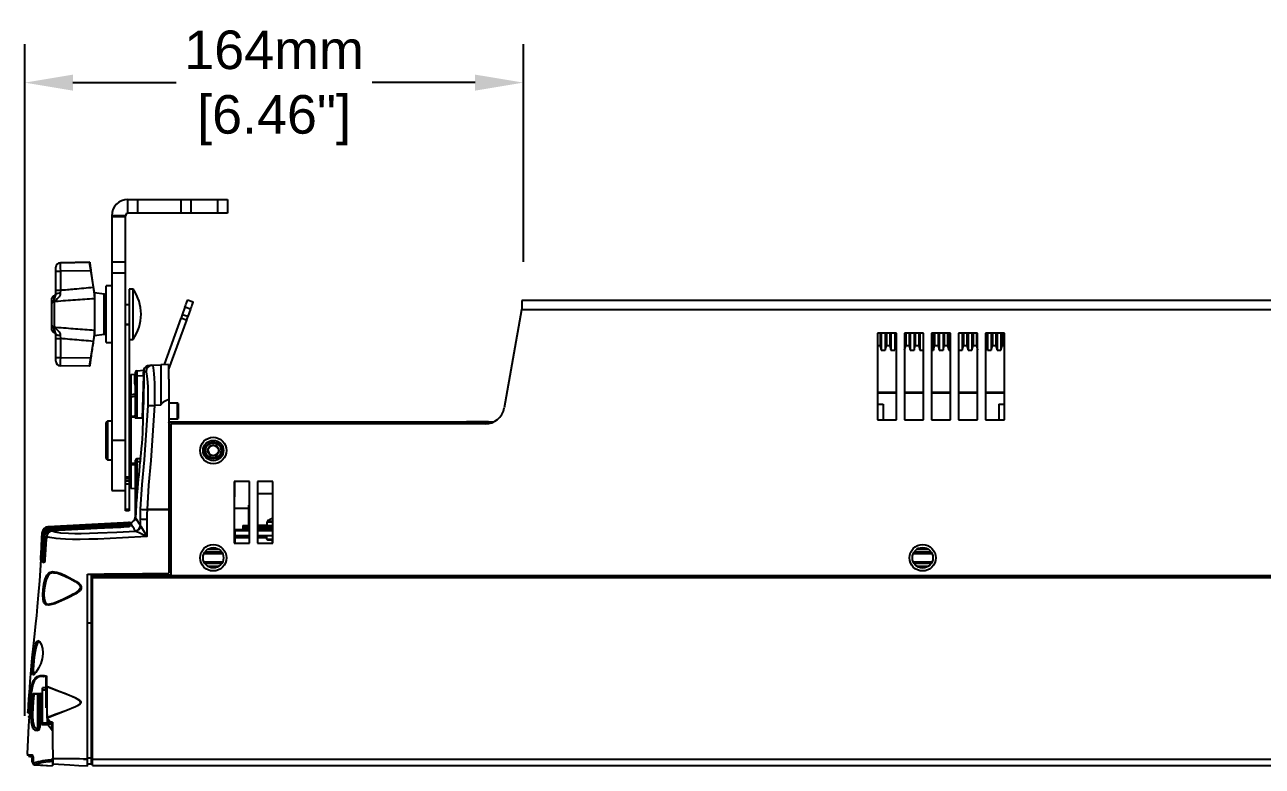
# Model space of a CAD drawing. Header units: inches. Extents: x 2.5 to 102.3, y 2 to 82.2.
# Drawn here: x 2.48 to 18.53, y 21.41 to 31.02 of the extents above; entities that cross this region are included whole.
import ezdxf

# ---------------------------------------------------------------- set-up
doc = ezdxf.new("R2010")
doc.units = ezdxf.units.IN
doc.header["$MEASUREMENT"] = 0
doc.layers.add('DIM', color=1, linetype='Continuous')
doc.styles.add('Arial', font='arial.ttf')
doc.dimstyles.new('ETC EU Metric & ANSI.50 Stacked', dxfattribs={"dimscale": 2.666667, "dimtxt": 0.5, "dimasz": 0.625, "dimexe": 0.5, "dimexo": 0.5, "dimgap": 0.166667, "dimtad": 0, "dimtih": 1, "dimtoh": 1, "dimdec": 0, "dimlfac": 25.4, "dimzin": 4, "dimdsep": 46, "dimtxsty": 'Arial', "dimcen": 0.25, "dimadec": 0, "dimazin": 0, "dimtfac": 0.75, "dimtdec": 0, "dimtofl": 0, "dimtmove": 0, "dimatfit": 3, "dimfxl": 1, "dimtolj": 1, "dimtzin": 0, "dimarcsym": 0})

# ---------------------------------------------------------------- blocks, each defined once
blk = doc.blocks.new('*D8')
at = {"layer": 'Defpoints', "color": 0, "transparency": 16777216}
for p in [(8.948, 30.272), (8.948, 27.448), (2.483, 21.562)]:
    blk.add_point(p, dxfattribs=at)
at = {"layer": 'DIM', "color": 0, "lineweight": -2, "transparency": 16777216}
for p, q in [((2.483, 22.062), (2.483, 30.772)), ((8.948, 27.948), (8.948, 30.772)), ((3.108, 30.272), (4.445, 30.272)), ((8.323, 30.272), (6.987, 30.272))]:
    blk.add_line(p, q, dxfattribs=at)
at = {"layer": 'DIM', "color": 0, "transparency": 16777216}
for points in [[(3.108, 30.376), (3.108, 30.168), (2.483, 30.272)], [(8.323, 30.376), (8.323, 30.168), (8.948, 30.272)]]:
    blk.add_solid(points, dxfattribs=at)
at = {"layer": 'DIM', "color": 0, "transparency": 16777216, "char_height": 0.5, "attachment_point": 5, "style": 'Arial'}
for s, insert in [('\\A1;164mm', (5.716, 30.694)), ('\\A1;[6.46"]', (5.716, 29.785))]:
    blk.add_mtext(s, dxfattribs=dict(at, insert=insert))

msp = doc.modelspace()

# ---------------------------------------------------------------- linework, layer by layer
for p, q in [((3.822, 28.578), (3.822, 28.758)), ((3.822, 28.758), (5.111, 28.758)), ((3.947, 28.758), (3.947, 28.578)), ((4.511, 28.578), (4.511, 28.758)), ((4.636, 28.758), (4.636, 28.578)), ((4.986, 28.578), (4.986, 28.758)), ((5.111, 28.758), (5.111, 28.578)), ((5.111, 28.578), (3.822, 28.578)), ((3.79, 28.547), (3.611, 28.547)), ((3.611, 28.547), (3.611, 24.983)), ((3.79, 28.533), (3.611, 28.533)), ((3.79, 24.723), (3.79, 28.547)), ((2.945, 27.938), (3.325, 27.945)), ((3.325, 27.945), (2.945, 27.938)), ((2.945, 27.938), (2.945, 27.938)), ((3.386, 27.545), (3.325, 27.945)), ((3.325, 27.945), (3.325, 27.945)), ((3.611, 27.947), (3.79, 27.947)), ((2.886, 27.528), (2.886, 27.878)), ((3.34, 27.834), (2.945, 27.827)), ((2.945, 27.827), (2.945, 27.582)), ((3.34, 27.834), (3.372, 27.62)), ((3.79, 27.804), (3.611, 27.804)), ((3.611, 27.638), (3.541, 27.638)), ((3.541, 26.903), (3.541, 27.638)), ((2.836, 27.425), (2.836, 27.476)), ((2.861, 27.505), (2.861, 27.441)), ((2.861, 27.441), (2.864, 27.436)), ((2.864, 27.436), (2.864, 27.433)), ((2.945, 27.582), (2.944, 27.539)), ((3.514, 27.531), (3.386, 27.545)), ((3.386, 27.545), (3.386, 26.995)), ((3.514, 27.01), (3.514, 27.531)), ((3.838, 27.596), (3.838, 24.723)), ((3.889, 27.596), (3.838, 27.596)), ((3.889, 26.944), (3.889, 27.596)), ((4.595, 27.455), (4.665, 27.429)), ((8.928, 27.448), (8.928, 27.348)), ((74.498, 27.448), (8.928, 27.448)), ((2.836, 27.416), (2.836, 27.42)), ((2.836, 27.124), (2.836, 27.412)), ((2.864, 27.433), (2.864, 27.103)), ((3.79, 27.398), (3.838, 27.398)), ((4.561, 27.361), (4.526, 27.264)), ((4.631, 27.335), (4.561, 27.361)), ((4.631, 27.335), (4.596, 27.239)), ((8.925, 27.326), (8.7, 26.055)), ((74.502, 27.326), (8.925, 27.326)), ((2.836, 27.117), (2.836, 27.12)), ((3.79, 27.143), (3.838, 27.143)), ((3.838, 27.133), (3.79, 27.133)), ((3.838, 27.133), (3.79, 27.133)), ((4.509, 27.219), (4.29, 26.617)), ((4.579, 27.194), (4.348, 26.559)), ((4.579, 27.194), (4.509, 27.219)), ((4.596, 27.239), (4.526, 27.264)), ((2.836, 27.065), (2.836, 27.112)), ((2.864, 27.1), (2.861, 27.095)), ((2.861, 27.095), (2.861, 27.035)), ((2.864, 27.103), (2.864, 27.1)), ((2.886, 26.662), (2.886, 27.011)), ((2.944, 26.998), (2.945, 26.955)), ((2.945, 26.955), (2.945, 26.71)), ((3.325, 26.595), (3.386, 26.995)), ((3.386, 26.995), (3.514, 27.01)), ((13.788, 27.026), (13.538, 27.026)), ((13.538, 27.026), (13.538, 25.901)), ((13.574, 27.026), (13.574, 26.864)), ((13.589, 27.026), (13.589, 26.805)), ((13.639, 27.026), (13.639, 26.805)), ((13.655, 27.026), (13.655, 26.864)), ((13.699, 27.026), (13.699, 26.864)), ((13.714, 27.026), (13.714, 26.805)), ((13.764, 27.026), (13.764, 26.805)), ((13.78, 27.026), (13.78, 26.864)), ((13.788, 25.901), (13.788, 27.026)), ((14.138, 27.026), (13.888, 27.026)), ((13.888, 27.026), (13.888, 25.901)), ((13.889, 27.026), (13.889, 26.805)), ((13.905, 27.026), (13.905, 26.864)), ((13.949, 27.026), (13.949, 26.864)), ((13.964, 27.026), (13.964, 26.805)), ((14.014, 27.026), (14.014, 26.805)), ((14.03, 27.026), (14.03, 26.864)), ((14.074, 27.026), (14.074, 26.864)), ((14.089, 27.026), (14.089, 26.805)), ((14.138, 25.901), (14.138, 27.026)), ((14.488, 27.026), (14.238, 27.026)), ((14.238, 27.026), (14.238, 25.901)), ((14.264, 27.026), (14.264, 26.805)), ((14.28, 27.026), (14.28, 26.864)), ((14.324, 27.026), (14.324, 26.864)), ((14.339, 27.026), (14.339, 26.805)), ((14.389, 27.026), (14.389, 26.805)), ((14.405, 27.026), (14.405, 26.864)), ((14.449, 27.026), (14.449, 26.864)), ((14.464, 27.026), (14.464, 26.805)), ((14.488, 25.901), (14.488, 27.026)), ((14.838, 27.026), (14.588, 27.026)), ((14.588, 27.026), (14.588, 25.901)), ((14.589, 27.026), (14.589, 26.805)), ((14.639, 27.026), (14.639, 26.805)), ((14.655, 27.026), (14.655, 26.864)), ((14.699, 27.026), (14.699, 26.864)), ((14.714, 27.026), (14.714, 26.805)), ((14.764, 27.026), (14.764, 26.805)), ((14.78, 27.026), (14.78, 26.864)), ((14.824, 27.026), (14.824, 26.864)), ((14.838, 25.901), (14.838, 27.026)), ((15.188, 27.026), (14.938, 27.026)), ((14.938, 27.026), (14.938, 25.901)), ((14.949, 27.026), (14.949, 26.864)), ((14.964, 27.026), (14.964, 26.805)), ((15.014, 27.026), (15.014, 26.805)), ((15.03, 27.026), (15.03, 26.864)), ((15.074, 27.026), (15.074, 26.864)), ((15.089, 27.026), (15.089, 26.805)), ((15.139, 27.026), (15.139, 26.805)), ((15.155, 27.026), (15.155, 26.864)), ((15.188, 25.901), (15.188, 27.026)), ((3.541, 26.903), (3.611, 26.903)), ((3.838, 26.944), (3.889, 26.944)), ((13.538, 26.864), (13.574, 26.864)), ((13.574, 26.864), (13.589, 26.805)), ((13.589, 26.805), (13.639, 26.805)), ((13.639, 26.805), (13.655, 26.864)), ((13.655, 26.864), (13.699, 26.864)), ((13.699, 26.864), (13.714, 26.805)), ((13.714, 26.805), (13.764, 26.805)), ((13.764, 26.805), (13.78, 26.864)), ((13.78, 26.864), (13.788, 26.864)), ((13.888, 26.805), (13.889, 26.805)), ((13.889, 26.805), (13.905, 26.864)), ((13.905, 26.864), (13.949, 26.864)), ((13.949, 26.864), (13.964, 26.805)), ((13.964, 26.805), (14.014, 26.805)), ((14.014, 26.805), (14.03, 26.864)), ((14.03, 26.864), (14.074, 26.864)), ((14.074, 26.864), (14.089, 26.805)), ((14.089, 26.805), (14.138, 26.805)), ((14.238, 26.805), (14.264, 26.805)), ((14.264, 26.805), (14.28, 26.864)), ((14.28, 26.864), (14.324, 26.864)), ((14.324, 26.864), (14.339, 26.805)), ((14.339, 26.805), (14.389, 26.805)), ((14.389, 26.805), (14.405, 26.864)), ((14.405, 26.864), (14.449, 26.864)), ((14.449, 26.864), (14.464, 26.805)), ((14.464, 26.805), (14.488, 26.805)), ((14.588, 26.808), (14.589, 26.805)), ((14.589, 26.805), (14.639, 26.805)), ((14.639, 26.805), (14.655, 26.864)), ((14.655, 26.864), (14.699, 26.864)), ((14.699, 26.864), (14.714, 26.805)), ((14.714, 26.805), (14.764, 26.805)), ((14.764, 26.805), (14.78, 26.864)), ((14.78, 26.864), (14.824, 26.864)), ((14.824, 26.864), (14.838, 26.808)), ((14.938, 26.864), (14.949, 26.864)), ((14.949, 26.864), (14.964, 26.805)), ((14.964, 26.805), (15.014, 26.805)), ((15.014, 26.805), (15.03, 26.864)), ((15.03, 26.864), (15.074, 26.864)), ((15.074, 26.864), (15.089, 26.805)), ((15.089, 26.805), (15.139, 26.805)), ((15.139, 26.805), (15.155, 26.864)), ((15.155, 26.864), (15.188, 26.864)), ((2.945, 26.71), (3.34, 26.703)), ((3.325, 26.595), (2.945, 26.602)), ((3.909, 26.489), (3.857, 26.484)), ((3.857, 26.484), (3.857, 26.23)), ((3.909, 26.368), (3.909, 26.489)), ((3.918, 25.927), (3.918, 26.518)), ((3.937, 26.538), (4.028, 26.543)), ((4.057, 26.524), (4.031, 26.523)), ((4.137, 26.609), (4.248, 26.615)), ((4.348, 26.62), (4.248, 26.615)), ((4.248, 26.615), (4.248, 26.089)), ((4.348, 26.62), (4.348, 26.426)), ((3.918, 26.469), (3.937, 26.469)), ((4.026, 26.473), (3.937, 26.469)), ((3.937, 26.469), (3.937, 25.922)), ((4.012, 25.924), (4.026, 26.473)), ((4.031, 26.473), (4.026, 26.473)), ((4.353, 26.426), (4.348, 26.426)), ((4.353, 26.426), (4.353, 23.911)), ((3.857, 26.198), (3.857, 25.949)), ((13.538, 26.261), (13.788, 26.261)), ((13.788, 26.246), (13.538, 26.246)), ((13.888, 26.261), (14.138, 26.261)), ((14.138, 26.246), (13.888, 26.246)), ((14.238, 26.261), (14.488, 26.261)), ((14.488, 26.246), (14.238, 26.246)), ((14.588, 26.261), (14.838, 26.261)), ((14.838, 26.246), (14.588, 26.246)), ((14.938, 26.261), (15.188, 26.261)), ((15.188, 26.246), (14.938, 26.246)), ((4.248, 26.089), (4.166, 26.085)), ((4.353, 26.127), (4.464, 26.121)), ((4.464, 26.111), (4.353, 26.117)), ((4.464, 25.919), (4.464, 26.111)), ((4.464, 26.111), (4.473, 26.111)), ((4.473, 26.111), (4.473, 25.919)), ((13.538, 26.102), (13.611, 26.102)), ((13.611, 26.102), (13.611, 25.901)), ((15.111, 26.102), (15.188, 26.102)), ((15.111, 26.102), (15.111, 25.901)), ((3.538, 25.403), (3.538, 25.863)), ((3.611, 25.884), (3.558, 25.883)), ((3.558, 25.883), (3.558, 25.383)), ((3.918, 25.937), (3.857, 25.934)), ((3.857, 25.934), (3.857, 25.339)), ((4.012, 25.924), (3.937, 25.922)), ((4.353, 25.913), (4.464, 25.919)), ((4.464, 25.909), (4.353, 25.903)), ((4.354, 25.873), (8.563, 25.873)), ((4.354, 25.81), (4.354, 25.873)), ((4.378, 25.848), (4.378, 23.878)), ((8.454, 25.848), (4.378, 25.848)), ((4.464, 25.919), (4.473, 25.919)), ((8.209, 25.874), (8.209, 25.873)), ((8.498, 25.874), (8.209, 25.874)), ((8.281, 25.874), (8.281, 25.873)), ((8.426, 25.874), (8.426, 25.873)), ((8.498, 25.874), (8.498, 25.873)), ((13.538, 25.901), (13.788, 25.901)), ((13.888, 25.901), (14.138, 25.901)), ((14.238, 25.901), (14.488, 25.901)), ((14.588, 25.901), (14.838, 25.901)), ((14.938, 25.901), (15.188, 25.901)), ((4.372, 25.779), (4.378, 25.768)), ((4.378, 25.779), (4.372, 25.779)), ((3.79, 25.633), (3.611, 25.633)), ((4.822, 25.514), (4.824, 25.512)), ((4.824, 25.512), (4.822, 25.511)), ((4.826, 25.527), (4.824, 25.526)), ((4.825, 25.529), (4.826, 25.528)), ((4.831, 25.542), (4.829, 25.541)), ((4.83, 25.544), (4.831, 25.542)), ((4.837, 25.555), (4.835, 25.555)), ((4.837, 25.558), (4.837, 25.556)), ((4.846, 25.568), (4.844, 25.568)), ((4.846, 25.57), (4.846, 25.569)), ((4.856, 25.58), (4.854, 25.58)), ((4.856, 25.582), (4.856, 25.58)), ((4.868, 25.589), (4.866, 25.59)), ((4.868, 25.591), (4.868, 25.59)), ((4.881, 25.597), (4.88, 25.598)), ((4.882, 25.599), (4.882, 25.597)), ((4.895, 25.603), (4.894, 25.604)), ((4.896, 25.605), (4.896, 25.603)), ((4.91, 25.607), (4.909, 25.608)), ((4.911, 25.609), (4.911, 25.607)), ((4.925, 25.608), (4.924, 25.61)), ((4.927, 25.61), (4.926, 25.608)), ((4.941, 25.608), (4.94, 25.609)), ((4.942, 25.609), (4.941, 25.608)), ((4.956, 25.605), (4.955, 25.607)), ((4.958, 25.606), (4.956, 25.605)), ((4.97, 25.6), (4.97, 25.602)), ((4.972, 25.6), (4.971, 25.6)), ((4.984, 25.593), (4.984, 25.594)), ((4.986, 25.593), (4.984, 25.592)), ((4.996, 25.584), (4.996, 25.585)), ((4.998, 25.584), (4.997, 25.583)), ((5.007, 25.573), (5.008, 25.575)), ((5.009, 25.573), (5.007, 25.573)), ((5.016, 25.561), (5.017, 25.562)), ((5.019, 25.56), (5.017, 25.56)), ((5.024, 25.547), (5.025, 25.549)), ((5.026, 25.547), (5.024, 25.547)), ((5.029, 25.533), (5.03, 25.534)), ((5.031, 25.532), (5.029, 25.532)), ((5.032, 25.518), (5.034, 25.519)), ((5.034, 25.517), (5.032, 25.517)), ((3.558, 25.383), (3.611, 25.382)), ((3.918, 24.926), (3.918, 25.379)), ((3.937, 25.357), (3.937, 24.909)), ((4.822, 25.498), (4.824, 25.497)), ((4.824, 25.497), (4.822, 25.495)), ((4.824, 25.483), (4.826, 25.482)), ((4.826, 25.481), (4.825, 25.48)), ((4.828, 25.468), (4.83, 25.467)), ((4.83, 25.467), (4.829, 25.465)), ((4.834, 25.453), (4.836, 25.453)), ((4.836, 25.453), (4.836, 25.451)), ((4.843, 25.44), (4.845, 25.44)), ((4.845, 25.44), (4.844, 25.438)), ((4.853, 25.428), (4.855, 25.429)), ((4.855, 25.428), (4.855, 25.427)), ((4.865, 25.418), (4.866, 25.419)), ((4.867, 25.418), (4.867, 25.417)), ((4.878, 25.41), (4.879, 25.411)), ((4.88, 25.41), (4.88, 25.409)), ((4.892, 25.403), (4.893, 25.404)), ((4.894, 25.404), (4.894, 25.403)), ((4.907, 25.399), (4.908, 25.4)), ((4.909, 25.4), (4.909, 25.399)), ((4.922, 25.397), (4.923, 25.399)), ((4.924, 25.399), (4.925, 25.397)), ((4.938, 25.397), (4.939, 25.399)), ((4.939, 25.399), (4.94, 25.398)), ((4.953, 25.4), (4.954, 25.402)), ((4.954, 25.402), (4.956, 25.4)), ((4.968, 25.405), (4.968, 25.406)), ((4.969, 25.406), (4.97, 25.405)), ((4.982, 25.413), (4.984, 25.413)), ((4.982, 25.411), (4.982, 25.413)), ((4.995, 25.422), (4.997, 25.422)), ((4.995, 25.42), (4.995, 25.422)), ((5.006, 25.433), (5.008, 25.433)), ((5.006, 25.431), (5.006, 25.432)), ((5.016, 25.443), (5.015, 25.444)), ((5.016, 25.445), (5.017, 25.445)), ((5.023, 25.458), (5.025, 25.458)), ((5.024, 25.456), (5.023, 25.458)), ((5.029, 25.472), (5.03, 25.473)), ((5.03, 25.471), (5.029, 25.472)), ((5.032, 25.487), (5.034, 25.488)), ((5.033, 25.486), (5.032, 25.487)), ((5.033, 25.503), (5.035, 25.504)), ((5.035, 25.501), (5.033, 25.502)), ((3.857, 25.339), (3.858, 25.339)), ((3.858, 25.332), (3.857, 25.332)), ((3.918, 25.314), (3.857, 25.317)), ((3.857, 25.317), (3.857, 25.017)), ((3.858, 25.341), (3.858, 25.332)), ((3.858, 25.339), (3.918, 25.337)), ((3.79, 25.163), (3.838, 25.163)), ((3.838, 25.137), (3.79, 25.137)), ((3.79, 25.11), (3.838, 25.11)), ((3.838, 25.068), (3.79, 25.068)), ((5.399, 25.101), (5.199, 25.101)), ((5.199, 25.101), (5.199, 24.301)), ((5.203, 25.101), (5.203, 24.904)), ((5.399, 24.301), (5.399, 25.101)), ((5.699, 25.101), (5.499, 25.101)), ((5.499, 25.101), (5.499, 24.301)), ((5.699, 24.301), (5.699, 25.101)), ((3.611, 24.983), (3.79, 24.983)), ((3.857, 25.017), (3.918, 25.012)), ((3.918, 24.595), (3.918, 24.923)), ((3.925, 24.622), (3.935, 24.882)), ((3.937, 24.909), (3.937, 24.907)), ((3.937, 24.909), (3.937, 24.909)), ((3.937, 24.909), (3.937, 24.907)), ((5.203, 24.904), (5.199, 24.904)), ((5.392, 24.948), (5.392, 24.535)), ((5.392, 24.948), (5.399, 24.948)), ((5.499, 24.948), (5.699, 24.948)), ((3.79, 24.744), (3.838, 24.744)), ((3.838, 24.723), (3.79, 24.723)), ((4.07, 24.738), (4.353, 24.738)), ((4.07, 24.738), (4.07, 24.737)), ((5.386, 24.751), (5.199, 24.751)), ((5.386, 24.795), (5.392, 24.795)), ((5.386, 24.795), (5.386, 24.535)), ((3.839, 24.563), (2.785, 24.508)), ((3.839, 24.553), (2.787, 24.497)), ((3.838, 24.57), (3.838, 24.569)), ((3.918, 24.696), (3.915, 24.638)), ((5.624, 24.577), (5.624, 24.533)), ((5.624, 24.577), (5.699, 24.577)), ((5.63, 24.589), (5.699, 24.589)), ((2.7, 24.242), (2.707, 24.39)), ((2.71, 24.439), (2.704, 24.322)), ((2.707, 24.386), (2.708, 24.393)), ((2.707, 24.391), (2.707, 24.386)), ((2.707, 24.391), (2.707, 24.391)), ((2.707, 24.39), (2.707, 24.39)), ((2.708, 24.393), (2.708, 24.393)), ((2.71, 24.429), (2.71, 24.432)), ((2.714, 24.417), (2.712, 24.421)), ((2.741, 24.4), (2.738, 24.356)), ((2.785, 24.508), (2.786, 24.505)), ((2.785, 24.508), (2.785, 24.508)), ((2.787, 24.497), (2.789, 24.493)), ((2.787, 24.497), (2.787, 24.497)), ((3.84, 24.537), (2.798, 24.482)), ((2.798, 24.482), (2.798, 24.482)), ((3.84, 24.513), (2.84, 24.46)), ((2.84, 24.46), (2.84, 24.46)), ((3.831, 24.518), (3.831, 24.519)), ((3.831, 24.513), (3.831, 24.518)), ((3.919, 24.458), (3.917, 24.461)), ((3.983, 24.529), (3.984, 24.527)), ((5.399, 24.473), (5.213, 24.473)), ((5.213, 24.301), (5.213, 24.473)), ((5.399, 24.463), (5.213, 24.463)), ((5.213, 24.4), (5.399, 24.4)), ((5.309, 24.533), (5.309, 24.519)), ((5.309, 24.533), (5.399, 24.533)), ((5.309, 24.527), (5.399, 24.527)), ((5.309, 24.526), (5.399, 24.526)), ((5.309, 24.519), (5.399, 24.519)), ((5.309, 24.518), (5.399, 24.518)), ((5.309, 24.518), (5.309, 24.49)), ((5.309, 24.504), (5.399, 24.504)), ((5.309, 24.504), (5.399, 24.504)), ((5.309, 24.49), (5.399, 24.49)), ((5.309, 24.488), (5.399, 24.488)), ((5.309, 24.488), (5.309, 24.474)), ((5.309, 24.482), (5.399, 24.482)), ((5.309, 24.481), (5.399, 24.481)), ((5.309, 24.481), (5.399, 24.481)), ((5.309, 24.474), (5.399, 24.474)), ((5.337, 24.518), (5.337, 24.519)), ((5.337, 24.518), (5.337, 24.519)), ((5.337, 24.488), (5.337, 24.49)), ((5.337, 24.488), (5.337, 24.49)), ((5.337, 24.473), (5.337, 24.474)), ((5.337, 24.473), (5.337, 24.474)), ((5.36, 24.518), (5.36, 24.519)), ((5.36, 24.488), (5.36, 24.49)), ((5.36, 24.473), (5.36, 24.474)), ((5.361, 24.518), (5.361, 24.519)), ((5.361, 24.488), (5.361, 24.49)), ((5.361, 24.473), (5.361, 24.474)), ((5.374, 24.535), (5.374, 24.533)), ((5.374, 24.535), (5.388, 24.535)), ((5.376, 24.533), (5.376, 24.535)), ((5.389, 24.535), (5.389, 24.533)), ((5.4, 24.535), (5.389, 24.535)), ((5.499, 24.535), (5.624, 24.535)), ((5.499, 24.533), (5.699, 24.533)), ((5.499, 24.527), (5.681, 24.527)), ((5.499, 24.526), (5.681, 24.526)), ((5.499, 24.519), (5.69, 24.519)), ((5.499, 24.518), (5.69, 24.518)), ((5.499, 24.504), (5.69, 24.504)), ((5.499, 24.504), (5.69, 24.504)), ((5.499, 24.49), (5.69, 24.49)), ((5.499, 24.488), (5.69, 24.488)), ((5.499, 24.482), (5.69, 24.482)), ((5.499, 24.481), (5.69, 24.481)), ((5.499, 24.481), (5.69, 24.481)), ((5.499, 24.474), (5.69, 24.474)), ((5.699, 24.473), (5.499, 24.473)), ((5.699, 24.463), (5.499, 24.463)), ((5.499, 24.4), (5.699, 24.4)), ((5.554, 24.533), (5.554, 24.535)), ((5.558, 24.533), (5.558, 24.535)), ((5.561, 24.533), (5.561, 24.535)), ((5.565, 24.533), (5.565, 24.535)), ((5.571, 24.533), (5.571, 24.535)), ((5.578, 24.535), (5.578, 24.533)), ((5.592, 24.533), (5.592, 24.535)), ((5.594, 24.533), (5.594, 24.535)), ((5.619, 24.4), (5.619, 24.356)), ((5.632, 24.518), (5.632, 24.519)), ((5.632, 24.488), (5.632, 24.49)), ((5.634, 24.518), (5.634, 24.519)), ((5.634, 24.488), (5.634, 24.49)), ((5.645, 24.473), (5.645, 24.474)), ((5.646, 24.473), (5.646, 24.474)), ((5.656, 24.518), (5.656, 24.519)), ((5.656, 24.488), (5.656, 24.49)), ((5.657, 24.518), (5.657, 24.519)), ((5.657, 24.488), (5.657, 24.49)), ((5.658, 24.473), (5.658, 24.474)), ((5.659, 24.473), (5.659, 24.474)), ((5.681, 24.533), (5.681, 24.519)), ((5.681, 24.518), (5.681, 24.49)), ((5.681, 24.488), (5.681, 24.474)), ((5.69, 24.533), (5.69, 24.473)), ((2.707, 24.386), (2.707, 24.386)), ((2.708, 24.383), (2.708, 24.383)), ((2.709, 24.376), (2.709, 24.376)), ((2.711, 24.372), (2.711, 24.372)), ((2.72, 24.362), (2.72, 24.362)), ((2.738, 24.356), (2.722, 24.092)), ((2.729, 24.356), (2.729, 24.356)), ((2.763, 24.356), (2.738, 24.356)), ((2.76, 24.356), (2.738, 24.356)), ((2.76, 24.356), (2.743, 24.092)), ((2.762, 24.343), (2.762, 24.343)), ((4.353, 24.265), (4.378, 24.265)), ((4.378, 24.255), (4.353, 24.255)), ((4.353, 24.229), (4.378, 24.229)), ((4.864, 24.229), (4.993, 24.229)), ((5.199, 24.301), (5.399, 24.301)), ((5.399, 24.369), (5.213, 24.369)), ((5.619, 24.369), (5.499, 24.369)), ((5.499, 24.301), (5.699, 24.301)), ((5.619, 24.356), (5.635, 24.341)), ((5.619, 24.356), (5.699, 24.356)), ((5.699, 24.341), (5.635, 24.341)), ((5.69, 24.341), (5.69, 24.301)), ((14.06, 24.229), (14.189, 24.229)), ((2.691, 24.095), (2.692, 24.096)), ((2.692, 24.083), (2.691, 24.088)), ((2.692, 24.084), (2.692, 24.083)), ((2.698, 24.203), (2.693, 24.115)), ((2.695, 24.162), (2.694, 24.133)), ((2.694, 24.131), (2.694, 24.135)), ((2.7, 24.069), (2.695, 24.076)), ((2.743, 24.092), (2.722, 24.092)), ((2.742, 24.069), (2.723, 24.068)), ((2.723, 24.068), (2.744, 24.059)), ((4.378, 24.222), (4.353, 24.222)), ((4.353, 24.188), (4.378, 24.188)), ((4.378, 24.185), (4.353, 24.185)), ((4.378, 24.165), (4.353, 24.165)), ((5.051, 24.165), (4.806, 24.165)), ((5.04, 24.185), (4.817, 24.185)), ((4.819, 24.188), (5.038, 24.188)), ((5.004, 24.222), (4.852, 24.222)), ((14.247, 24.165), (14.003, 24.165)), ((14.236, 24.185), (14.013, 24.185)), ((14.015, 24.188), (14.234, 24.188)), ((14.201, 24.222), (14.049, 24.222)), ((2.734, 24.049), (2.713, 24.059)), ((4.353, 24.062), (4.378, 24.062)), ((4.353, 24.042), (4.378, 24.042)), ((4.378, 24.039), (4.353, 24.039)), ((4.353, 24.005), (4.378, 24.005)), ((4.378, 23.998), (4.353, 23.998)), ((4.806, 24.062), (5.051, 24.062)), ((4.817, 24.042), (5.04, 24.042)), ((5.038, 24.039), (4.819, 24.039)), ((4.852, 24.005), (5.004, 24.005)), ((4.993, 23.998), (4.864, 23.998)), ((14.003, 24.062), (14.247, 24.062)), ((14.013, 24.042), (14.236, 24.042)), ((14.234, 24.039), (14.015, 24.039)), ((14.049, 24.005), (14.201, 24.005)), ((14.189, 23.998), (14.06, 23.998)), ((3.298, 23.901), (3.348, 23.902)), ((3.298, 21.5), (3.298, 23.901)), ((3.348, 21.443), (3.348, 23.902)), ((3.363, 21.419), (3.363, 23.902)), ((3.363, 23.893), (4.378, 23.893)), ((4.378, 23.883), (3.363, 23.883)), ((3.363, 23.863), (80.063, 23.863)), ((80.063, 23.854), (3.363, 23.854)), ((79.048, 23.878), (4.378, 23.878)), ((2.8, 23.511), (2.807, 23.51)), ((3.298, 23.271), (3.348, 23.27)), ((3.298, 23.27), (3.348, 23.27)), ((3.348, 23.165), (3.363, 23.165)), ((3.363, 23.161), (3.348, 23.161)), ((3.348, 23.16), (3.363, 23.159)), ((3.363, 23.149), (3.348, 23.15)), ((2.644, 23.032), (2.653, 23.04)), ((2.653, 23.04), (2.67, 23.031)), ((2.671, 23.025), (2.664, 23.032)), ((3.348, 23.079), (3.363, 23.08)), ((3.363, 23.07), (3.348, 23.07)), ((3.36, 22.98), (3.348, 22.965)), ((2.598, 22.596), (2.59, 22.594)), ((2.602, 22.606), (2.602, 22.606)), ((2.762, 22.572), (2.731, 22.574)), ((2.762, 22.167), (2.762, 22.575)), ((2.604, 22.347), (2.655, 22.349)), ((2.655, 21.891), (2.655, 22.349)), ((2.673, 21.911), (2.673, 22.35)), ((2.673, 22.349), (2.691, 22.35)), ((2.691, 22.35), (2.691, 22.351)), ((2.691, 22.351), (2.692, 22.351)), ((2.692, 22.271), (2.692, 22.35)), ((2.702, 22.341), (2.702, 21.953)), ((2.762, 22.427), (2.712, 22.427)), ((2.712, 21.952), (2.712, 22.427)), ((2.712, 22.399), (2.762, 22.399)), ((2.771, 22.438), (2.771, 22.041)), ((2.551, 22.208), (2.57, 22.207)), ((2.579, 22.291), (2.565, 22.169)), ((2.691, 22.271), (2.673, 22.278)), ((2.691, 22.271), (2.692, 22.271)), ((2.691, 21.986), (2.691, 22.271)), ((2.712, 22.298), (2.702, 22.297)), ((3.348, 22.24), (3.363, 22.24)), ((3.363, 22.226), (3.348, 22.226)), ((3.363, 22.165), (3.348, 22.165)), ((2.522, 22.112), (2.528, 22.111)), ((2.558, 22.1), (2.537, 22.101)), ((2.546, 22.044), (2.539, 22.046)), ((2.702, 21.983), (2.712, 21.982)), ((2.772, 22.082), (2.772, 21.949)), ((2.772, 22.003), (2.801, 22.004)), ((2.809, 21.995), (2.772, 21.993)), ((2.775, 22.033), (2.822, 21.981)), ((3.348, 22.085), (3.363, 22.085)), ((3.348, 22.01), (3.363, 22.01)), ((2.712, 21.962), (2.702, 21.963)), ((2.702, 21.953), (2.784, 21.948)), ((2.759, 21.95), (2.702, 21.953)), ((2.712, 21.975), (2.772, 21.975)), ((2.759, 21.949), (2.759, 21.95)), ((2.834, 21.977), (2.772, 21.98)), ((2.784, 21.948), (2.783, 21.948)), ((2.842, 21.871), (2.784, 21.948)), ((2.784, 21.948), (2.784, 21.948)), ((2.784, 21.948), (2.784, 21.948)), ((2.834, 21.955), (2.834, 21.96)), ((2.834, 21.881), (2.834, 21.955)), ((2.838, 21.876), (2.838, 21.98)), ((2.516, 21.572), (2.516, 21.571)), ((2.535, 21.55), (2.536, 21.552)), ((2.578, 21.544), (2.575, 21.489)), ((2.578, 21.544), (2.578, 21.544)), ((2.592, 21.516), (2.589, 21.46)), ((2.838, 21.515), (2.838, 21.516)), ((2.844, 21.511), (2.844, 21.415)), ((2.846, 21.506), (2.848, 21.506)), ((3.245, 21.503), (3.298, 21.502)), ((3.298, 21.5), (3.245, 21.503)), ((3.363, 21.5), (80.063, 21.5)), ((2.612, 21.429), (2.611, 21.429)), ((2.611, 21.428), (2.844, 21.415)), ((2.848, 21.436), (2.848, 21.436)), ((3.298, 21.41), (3.298, 21.497)), ((3.363, 21.419), (80.063, 21.419)), ((3.363, 21.419), (80.063, 21.419))]:
    msp.add_line(p, q)
at = {"flags": 128}
for points in [[(4.561, 27.361), (4.567, 27.379), (4.574, 27.397), (4.58, 27.413), (4.585, 27.427), (4.589, 27.439), (4.592, 27.447), (4.594, 27.453), (4.595, 27.455)], [(4.665, 27.429), (4.664, 27.427), (4.662, 27.422), (4.659, 27.413), (4.655, 27.401), (4.65, 27.387), (4.644, 27.371), (4.637, 27.353), (4.631, 27.335)], [(8.928, 27.348), (8.927, 27.341), (8.926, 27.334), (8.925, 27.326)], [(4.526, 27.264), (4.524, 27.261), (4.51, 27.223), (4.509, 27.219)], [(4.596, 27.239), (4.594, 27.235), (4.581, 27.197), (4.579, 27.194)], [(4.026, 26.519), (4.026, 26.534), (4.028, 26.542), (4.028, 26.543)], [(4.033, 26.547), (4.033, 26.546), (4.032, 26.538), (4.031, 26.523)], [(4.082, 26.088), (4.085, 26.217), (4.082, 26.332), (4.076, 26.431), (4.068, 26.495), (4.063, 26.515), (4.058, 26.524), (4.057, 26.524)], [(4.104, 26.607), (4.104, 26.607), (4.115, 26.608), (4.137, 26.609)], [(4.137, 26.609), (4.142, 26.601), (4.148, 26.574), (4.153, 26.54), (4.157, 26.495), (4.161, 26.439), (4.164, 26.373), (4.167, 26.235), (4.166, 26.085), (4.166, 26.085)], [(3.918, 26.373), (3.918, 26.372), (3.918, 26.371), (3.917, 26.37), (3.916, 26.369), (3.914, 26.369), (3.913, 26.368), (3.911, 26.368), (3.909, 26.368)], [(3.857, 26.23), (3.887, 26.232), (3.918, 26.233)], [(3.918, 26.202), (3.887, 26.2), (3.857, 26.198)], [(4.353, 26.165), (4.313, 26.149), (4.278, 26.13), (4.26, 26.115), (4.252, 26.104), (4.249, 26.094), (4.248, 26.089)], [(3.986, 24.741), (4.006, 25.061), (4.036, 25.381), (4.082, 26.088)], [(4.166, 26.085), (4.12, 25.373), (4.09, 25.056), (4.07, 24.738)], [(3.857, 25.949), (3.853, 25.948), (3.85, 25.948), (3.846, 25.947), (3.844, 25.945), (3.841, 25.944), (3.84, 25.942), (3.839, 25.94), (3.838, 25.939)], [(3.857, 25.949), (3.9, 25.951), (3.918, 25.952)], [(3.937, 25.922), (3.931, 25.922), (3.926, 25.922), (3.921, 25.924), (3.919, 25.925), (3.918, 25.927)], [(4.017, 25.922), (4.017, 25.923), (4.016, 25.924), (4.014, 25.924), (4.012, 25.924), (4.012, 25.924)], [(3.937, 25.4), (3.946, 25.401), (3.983, 25.401)], [(3.978, 25.357), (3.947, 25.357), (3.937, 25.357)], [(4.861, 25.498), (4.868, 25.473), (4.869, 25.471)], [(3.838, 25.327), (3.839, 25.325), (3.84, 25.323), (3.841, 25.322), (3.844, 25.32), (3.846, 25.319), (3.85, 25.318), (3.853, 25.317), (3.857, 25.317)], [(3.918, 25.329), (3.898, 25.33), (3.858, 25.332)], [(3.983, 24.615), (3.985, 24.677), (3.986, 24.741)], [(4.07, 24.737), (4.068, 24.674), (4.067, 24.614)], [(4.353, 24.738), (4.183, 24.738), (4.07, 24.737)], [(3.838, 24.569), (3.828, 24.568), (3.808, 24.567), (3.728, 24.563), (3.409, 24.546), (2.785, 24.513)], [(2.785, 24.512), (2.805, 24.513), (2.885, 24.517), (3.205, 24.534), (3.828, 24.566), (3.838, 24.567)], [(3.839, 24.563), (3.829, 24.562), (3.809, 24.561), (3.729, 24.557), (3.409, 24.54), (2.785, 24.508)], [(3.848, 24.57), (3.352, 24.544), (2.786, 24.515)], [(2.786, 24.515), (2.805, 24.516), (2.885, 24.52), (3.205, 24.537), (3.828, 24.569), (3.838, 24.57)], [(2.786, 24.505), (2.805, 24.506), (2.885, 24.51), (3.205, 24.527), (3.829, 24.559), (3.839, 24.56)], [(3.839, 24.553), (3.829, 24.552), (3.809, 24.551), (3.729, 24.547), (3.41, 24.53), (2.787, 24.497)], [(3.838, 24.569), (3.838, 24.569), (3.838, 24.569)], [(3.838, 24.567), (3.839, 24.565), (3.839, 24.563)], [(3.839, 24.56), (3.839, 24.556), (3.839, 24.553)], [(3.983, 24.529), (3.983, 24.532), (3.983, 24.615)], [(2.71, 24.437), (2.709, 24.417), (2.707, 24.391)], [(2.707, 24.39), (2.708, 24.41), (2.71, 24.436)], [(2.71, 24.432), (2.709, 24.412), (2.707, 24.386)], [(2.708, 24.393), (2.709, 24.413), (2.71, 24.439)], [(2.708, 24.383), (2.709, 24.403), (2.71, 24.429)], [(2.712, 24.421), (2.711, 24.401), (2.709, 24.376)], [(2.714, 24.457), (2.711, 24.447), (2.71, 24.437)], [(2.711, 24.372), (2.712, 24.392), (2.714, 24.417)], [(2.723, 24.407), (2.722, 24.387), (2.72, 24.362)], [(2.731, 24.401), (2.729, 24.402), (2.723, 24.407)], [(2.729, 24.356), (2.73, 24.376), (2.731, 24.401)], [(4.067, 24.388), (3.75, 24.371), (3.432, 24.356), (3.316, 24.352), (3.2, 24.351), (3.104, 24.351), (3.013, 24.354), (2.947, 24.358), (2.89, 24.363), (2.81, 24.374), (2.765, 24.386)], [(2.785, 24.513), (2.785, 24.513), (2.785, 24.512)], [(2.789, 24.493), (2.809, 24.494), (2.889, 24.498), (3.209, 24.515), (3.829, 24.547), (3.839, 24.547)], [(3.83, 24.537), (3.83, 24.537), (3.691, 24.53), (2.79, 24.483)], [(3.84, 24.537), (3.83, 24.537), (3.81, 24.536), (3.73, 24.532), (3.411, 24.515), (2.798, 24.482)], [(2.798, 24.482), (2.804, 24.477), (2.807, 24.476)], [(2.807, 24.476), (2.827, 24.477), (2.906, 24.481), (3.226, 24.497), (3.83, 24.529), (3.84, 24.529)], [(3.831, 24.519), (3.831, 24.519), (3.708, 24.513), (2.807, 24.466)], [(3.841, 24.513), (3.831, 24.513), (3.811, 24.512), (3.731, 24.507), (3.412, 24.49), (2.84, 24.46)], [(2.84, 24.46), (2.879, 24.449), (2.948, 24.438), (3.051, 24.43), (3.131, 24.428), (3.216, 24.428), (3.324, 24.43), (3.433, 24.434), (3.676, 24.446), (3.919, 24.458)], [(3.839, 24.547), (3.84, 24.543), (3.84, 24.537)], [(3.84, 24.529), (3.841, 24.522), (3.841, 24.513)], [(3.841, 24.513), (3.841, 24.513), (3.84, 24.513)], [(4.067, 24.388), (4.067, 24.388), (4.003, 24.419), (3.957, 24.44), (3.934, 24.451), (3.929, 24.453), (3.919, 24.458)], [(3.984, 24.527), (3.99, 24.518), (3.992, 24.514), (4.005, 24.492), (4.031, 24.449), (4.067, 24.388), (4.067, 24.388)], [(2.708, 24.383), (2.708, 24.383), (2.71, 24.383)], [(2.765, 24.386), (2.764, 24.366), (2.762, 24.343)], [(2.692, 24.095), (2.682, 23.947), (2.673, 23.814), (2.659, 23.629), (2.646, 23.482), (2.634, 23.361), (2.624, 23.259), (2.614, 23.172), (2.596, 23.004), (2.577, 22.816), (2.562, 22.654), (2.55, 22.508), (2.544, 22.43), (2.54, 22.371), (2.537, 22.332), (2.533, 22.279), (2.528, 22.199), (2.522, 22.112)], [(2.693, 24.086), (2.692, 24.085), (2.692, 24.085)], [(2.692, 24.083), (2.693, 24.085), (2.693, 24.085)], [(2.7, 24.069), (2.701, 24.071), (2.701, 24.072)], [(2.705, 24.103), (2.705, 24.1), (2.704, 24.088), (2.703, 24.078), (2.702, 24.073), (2.702, 24.072), (2.702, 24.073), (2.702, 24.073)], [(2.744, 24.083), (2.743, 24.072), (2.741, 24.062), (2.738, 24.055), (2.736, 24.05), (2.734, 24.049)], [(2.744, 24.083), (2.743, 24.08), (2.742, 24.07), (2.74, 24.061), (2.739, 24.057), (2.738, 24.056), (2.738, 24.056)], [(2.744, 24.083), (2.744, 24.083), (2.744, 24.083)], [(2.842, 23.935), (2.842, 23.935), (2.901, 23.927), (2.955, 23.909), (3.013, 23.884), (3.155, 23.806), (3.184, 23.784), (3.209, 23.757), (3.216, 23.741), (3.217, 23.725), (3.213, 23.71), (3.2, 23.69), (3.145, 23.646), (3.037, 23.587), (2.931, 23.54), (2.874, 23.517), (2.796, 23.497), (2.757, 23.502), (2.733, 23.529), (2.721, 23.573), (2.719, 23.632), (2.722, 23.7), (2.731, 23.771), (2.746, 23.837), (2.768, 23.889), (2.799, 23.923), (2.842, 23.935)], [(2.854, 23.919), (2.812, 23.907), (2.782, 23.876), (2.76, 23.827), (2.746, 23.766), (2.736, 23.699), (2.733, 23.636), (2.735, 23.581), (2.746, 23.539), (2.77, 23.514), (2.8, 23.511)], [(2.855, 23.919), (2.872, 23.918), (2.909, 23.911), (2.952, 23.896), (3.005, 23.873), (3.066, 23.844), (3.136, 23.803), (3.17, 23.778), (3.192, 23.757), (3.202, 23.742), (3.205, 23.73), (3.204, 23.72), (3.198, 23.708), (3.186, 23.694), (3.16, 23.672), (3.121, 23.646), (3.056, 23.609), (2.976, 23.571), (2.915, 23.544), (2.866, 23.525), (2.835, 23.516)], [(3.348, 23.902), (3.513, 23.903), (3.678, 23.905), (4.008, 23.908), (4.353, 23.911)], [(2.835, 23.516), (2.828, 23.514), (2.806, 23.51)], [(2.59, 22.594), (2.582, 22.613), (2.579, 22.654), (2.581, 22.712), (2.587, 22.782), (2.595, 22.857), (2.606, 22.927), (2.619, 22.985), (2.634, 23.024), (2.644, 23.032)], [(2.667, 23.022), (2.666, 23.022), (2.649, 23.008), (2.634, 22.972), (2.621, 22.918), (2.61, 22.852), (2.601, 22.783), (2.596, 22.717), (2.594, 22.663), (2.596, 22.625), (2.604, 22.607), (2.609, 22.608)], [(2.67, 23.031), (2.673, 23.029), (2.695, 22.994), (2.714, 22.936), (2.72, 22.88), (2.72, 22.866), (2.71, 22.802), (2.69, 22.743), (2.661, 22.682), (2.628, 22.627), (2.603, 22.597), (2.598, 22.596)], [(2.669, 23.022), (2.669, 23.022), (2.674, 23.018)], [(2.541, 22.21), (2.549, 22.289), (2.558, 22.363), (2.581, 22.478), (2.597, 22.521), (2.618, 22.554), (2.645, 22.575), (2.682, 22.585), (2.724, 22.585)], [(2.731, 22.574), (2.689, 22.573), (2.654, 22.564), (2.627, 22.544), (2.606, 22.513), (2.59, 22.47), (2.567, 22.357), (2.558, 22.286), (2.551, 22.208)], [(2.594, 22.595), (2.594, 22.594), (2.607, 22.608)], [(2.724, 22.585), (2.739, 22.585), (2.766, 22.583)], [(2.766, 22.583), (2.766, 22.563), (2.766, 22.484), (2.766, 22.45)], [(2.604, 22.347), (2.598, 22.297), (2.588, 22.182), (2.584, 22.073), (2.588, 21.984), (2.604, 21.922), (2.639, 21.893), (2.655, 21.891)], [(2.766, 22.45), (2.768, 22.45), (2.835, 22.422), (2.907, 22.393), (3.024, 22.347), (3.143, 22.296), (3.193, 22.265), (3.205, 22.252), (3.209, 22.244), (3.21, 22.236), (3.208, 22.228), (3.206, 22.225), (3.197, 22.214), (3.177, 22.199), (3.142, 22.18), (3.018, 22.129), (2.894, 22.082), (2.775, 22.033)], [(2.771, 22.041), (2.892, 22.088), (3.017, 22.133), (3.143, 22.183), (3.177, 22.201), (3.196, 22.215), (3.206, 22.226), (3.207, 22.228), (3.209, 22.236), (3.208, 22.243), (3.204, 22.252), (3.192, 22.264), (3.137, 22.296), (3.02, 22.344), (2.904, 22.387), (2.771, 22.438)], [(2.639, 21.873), (2.623, 21.875), (2.587, 21.905), (2.57, 21.971), (2.566, 22.065), (2.569, 22.172)], [(2.569, 22.172), (2.57, 22.18), (2.579, 22.291)], [(2.539, 22.054), (2.532, 21.932), (2.516, 21.57)], [(2.522, 22.112), (2.521, 22.112), (2.522, 22.112)], [(2.539, 22.046), (2.538, 22.046), (2.537, 22.049), (2.538, 22.054)], [(2.539, 22.057), (2.538, 22.061), (2.542, 22.063)], [(2.549, 22.082), (2.551, 22.096), (2.552, 22.1)], [(2.553, 22.07), (2.55, 22.054), (2.549, 22.05), (2.549, 22.051)], [(2.673, 21.985), (2.674, 21.986), (2.677, 21.986)], [(2.677, 21.986), (2.682, 21.987), (2.691, 21.989)], [(2.677, 21.986), (2.677, 21.94), (2.678, 21.912)], [(2.775, 22.033), (2.773, 22.035), (2.772, 22.036)], [(2.81, 21.982), (2.802, 21.982), (2.772, 21.984)], [(2.845, 21.98), (2.838, 21.98), (2.822, 21.981)], [(2.759, 21.95), (2.761, 21.949), (2.762, 21.949)], [(2.784, 21.948), (2.775, 21.948), (2.769, 21.949), (2.759, 21.949)], [(2.772, 21.98), (2.782, 21.979), (2.805, 21.978), (2.834, 21.976)], [(2.834, 21.955), (2.804, 21.956), (2.782, 21.957), (2.772, 21.958)], [(2.838, 21.876), (2.813, 21.91), (2.784, 21.948)], [(2.845, 21.98), (2.845, 21.743), (2.846, 21.506)], [(2.514, 21.58), (2.514, 21.579), (2.516, 21.574), (2.516, 21.572)], [(2.518, 21.549), (2.518, 21.548), (2.521, 21.546)], [(2.594, 21.515), (2.594, 21.522), (2.593, 21.535), (2.59, 21.546), (2.585, 21.553), (2.581, 21.556)], [(2.589, 21.539), (2.589, 21.539), (2.589, 21.538), (2.59, 21.535), (2.592, 21.529), (2.592, 21.521), (2.592, 21.516)], [(2.594, 21.515), (2.591, 21.476), (2.59, 21.459)], [(2.592, 21.516), (2.592, 21.516), (2.594, 21.515)], [(2.848, 21.506), (2.848, 21.502), (2.848, 21.47), (2.848, 21.436)], [(3.298, 21.52), (3.323, 21.52), (3.348, 21.52)], [(2.589, 21.46), (2.589, 21.46), (2.59, 21.459)], [(2.59, 21.459), (2.59, 21.456), (2.591, 21.453), (2.592, 21.45), (2.593, 21.449), (2.595, 21.449)], [(2.612, 21.429), (2.652, 21.427), (2.844, 21.415)], [(3.298, 21.41), (3.183, 21.417), (3.068, 21.424), (2.848, 21.436)], [(3.298, 21.443), (3.323, 21.443), (3.348, 21.443)]]:
    msp.add_lwpolyline(points, dxfattribs=at)
for centre, radius in [((4.928, 25.503), 0.171), ((4.928, 25.503), 0.132), ((4.928, 25.503), 0.107), ((4.928, 25.503), 0.105), ((4.928, 25.503), 0.1), ((4.928, 25.503), 0.0725), ((4.928, 25.503), 0.0675), ((4.928, 24.113), 0.171), ((4.928, 24.113), 0.132), ((14.125, 24.113), 0.171), ((14.125, 24.113), 0.133)]:
    msp.add_circle(centre, radius)
for centre, radius, start, end in [((3.822, 28.547), 0.211, 90, 180), ((3.822, 28.547), 0.0313, 90, 180), ((2.946, 27.878), 0.06, 90.9967, 179.9975), ((2.946, 27.878), 0.06, 90.9967, 179.9975), ((2.931, 28.859), 1.032, 267.5344, 270.8088), ((2.866, 27.476), 0.03, 99.5941, 180), ((2.861, 27.416), 0.0253, 90.0295, 171.3878), ((2.861, 27.41), 0.0258, 84.2757, 167.7986), ((2.856, 27.535), 0.03, 279.5941, 0), ((2.93, 28.612), 1.03, 267.5319, 270.8113), ((2.93, 27.458), 0.083, 80.6398, 122.3055), ((3.511, 27.501), 0.03, 0, 83.5584), ((3.421, 27.27), 0.57, 325.1197, 34.8803), ((2.861, 27.407), 0.0259, 84.7971, 168.6623), ((2.862, 27.129), 0.026, 190.3358, 274.612), ((2.862, 27.125), 0.0259, 191.1393, 275.1329), ((2.861, 27.12), 0.0255, 187.8022, 269.3), ((2.866, 27.065), 0.03, 180, 260.4059), ((2.856, 27.006), 0.03, 0, 80.4059), ((2.931, 27.072), 0.0753, 233.7193, 280.1836), ((2.931, 27.986), 1.031, 267.5331, 270.8101), ((3.511, 27.039), 0.03, 276.4416, 0), ((2.931, 27.742), 1.032, 267.5346, 270.8087), ((2.946, 26.662), 0.06, 180.0026, 269.0032), ((3.858, 26.464), 0.02, 95, 180), ((3.908, 26.499), 0.01, 275, 0), ((3.938, 26.518), 0.02, 93, 180), ((4.018, 26.549), 0.006, 272.9545, 345.9935), ((4.105, 26.522), 0.085, 93, 162.8207), ((4.026, 26.524), 0.00526, 264.9293, 345.3645), ((2.536, 26.493), 1.489, 359.2446, 1.0128), ((4.028, 26.549), 0.006, 273.0134, 343.0033), ((2.051, 26.489), 1.981, 359.5474, 0.9914), ((4.142, 26.524), 0.0849, 93.0422, 179.8274), ((3.939, 26.368), 0.0293, 180.9735, 226.5382), ((-10.249, 26.562), 14.281, 357.4327, 359.6428), ((3.852, 26.269), 0.0387, 248.71, 276.2576), ((3.857, 26.179), 0.0191, 92.4086, 177.7293), ((4.135, 26.214), 0.279, 176.7046, 183.2954), ((6.114, 85.12), 59.068, 268.02862, 268.10958), ((4.416, 26.116), 0.0481, 354.0458, 5.9542), ((4.463, 26.111), 0.01, 0, 87), ((8.454, 26.098), 0.25, 270, 350), ((3.558, 25.863), 0.02, 91, 180), ((3.858, 25.914), 0.02, 93, 180), ((3.92, 25.944), 0.0633, 175.8264, 189.4716), ((0.187, 25.914), 3.831, 352.2987, 0.1214), ((4.095, 25.774), 0.277, 1.0539, 21.0476), ((4.416, 25.914), 0.0481, 354.0454, 5.9546), ((4.463, 25.919), 0.01, 273, 0), ((4.323, 25.772), 0.0493, 8.9088, 52.0892), ((3.558, 25.403), 0.02, 180, 269), ((3.859, 25.36), 0.0208, 178.7551, 264.9823), ((3.858, 25.352), 0.02, 179.8837, 267.111), ((3.96, 25.362), 0.0448, 120.2731, 158.0654), ((3.935, 25.34), 0.017, 84.2789, 167.0689), ((4.32, 25.372), 0.384, 175.8158, 182.3714), ((-9.819, 26.41), 13.838, 353.7718, 355.6375), ((4.827, 25.297), 0.85, 173, 175.9501), ((3.916, 25.321), 0.06, 170.1568, 184.5453), ((3.858, 25.037), 0.02, 180, 265), ((3.937, 24.927), 0.0186, 183.5349, 268.9351), ((3.936, 24.924), 0.018, 186.2196, 271.2511), ((3.931, 24.39), 0.492, 89.5794, 91.4874), ((4.634, 24.842), 0.7, 174.7006, 176.7325), ((6.044, 81.665), 56.961, 267.9301, 268.0141), ((4.183, 28.413), 3.677, 266.938, 268.2391), ((3.84, 24.55), 0.0101, 94.3635, 163.0896), ((3.839, 24.557), 0.00936, 92.7298, 146.6635), ((3.839, 24.559), 0.01, 92.9878, 116.3686), ((3.85, 24.635), 0.0648, 268.9966, 3.1181), ((0.587, 22.457), 3.886, 31.0338, 32.9386), ((3.888, 24.617), 0.0379, 323.9885, 8.3221), ((1.675, 23.167), 2.68, 30.564, 32.9017), ((4.225, 37.265), 12.652, 268.9067, 269.2844), ((10.714, 24.522), 6.648, 179.2054, 181.1538), ((5.639, 24.577), 0.015, 125.6682, 180), ((5.759, 24.41), 0.221, 105.782, 125.6682), ((2.767, 24.43), 0.0584, 160.9701, 176.0322), ((2.79, 24.435), 0.08, 92.9977, 177.2567), ((2.79, 24.432), 0.08, 92.9944, 177.2359), ((2.79, 24.425), 0.08, 92.9936, 177.1966), ((2.791, 24.417), 0.08, 93.0398, 177.1411), ((2.788, 24.431), 0.0766, 91.9176, 166.5322), ((2.794, 24.413), 0.0799, 92.99, 177.0794), ((2.878, 27.485), 3.073, 266.9321, 267.1169), ((2.803, 24.402), 0.0799, 93.0533, 176.9254), ((2.794, 24.413), 0.0699, 92.9781, 177.099), ((2.786, 24.444), 0.069, 90.1986, 143.3251), ((2.811, 24.396), 0.0798, 92.9386, 176.72), ((2.932, 27.883), 3.488, 266.6905, 266.8525), ((2.811, 24.396), 0.0697, 92.8474, 176.7624), ((2.844, 24.38), 0.0794, 92.6396, 176.2002), ((2.895, 24.514), 0.109, 180.9578, 183.1087), ((2.808, 24.514), 0.0224, 179.5319, 182.6628), ((3.109, 24.514), 0.323, 181.6172, 183.3884), ((3.107, 24.502), 0.318, 181.6038, 183.4053), ((3.156, 24.486), 0.349, 181.6897, 183.3261), ((3.841, 24.537), 0.0106, 96.1795, 179.8235), ((3.842, 24.519), 0.0108, 97.4562, 178.5197), ((3.912, 24.531), 0.0707, 273.7846, 358.6192), ((3.912, 24.53), 0.0716, 275.2712, 357.9569), ((-29.206, 25.979), 31.953, 356.6789, 357.1421), ((-27.204, 25.88), 29.949, 356.6353, 357.1338), ((-27.471, 25.926), 30.22, 356.5699, 357.06), ((-25.48, 25.841), 28.229, 356.4848, 357.0163), ((-24.58, 25.859), 27.342, 356.3185, 356.8615), ((2.709, 24.392), 0.00973, 259.8688, 272.3353), ((2.718, 24.421), 0.0493, 262.7282, 274.2629), ((2.718, 24.44), 0.0687, 264.3728, 272.569), ((-21.52, 25.732), 24.287, 356.1314, 356.7536), ((2.735, 24.398), 0.0424, 261.2556, 274.6079), ((2.736, 24.417), 0.0615, 263.3436, 272.4595), ((-17.917, 25.639), 20.719, 355.6925, 356.4133), ((-3.935, 24.506), 6.639, 356.4323, 356.7305), ((5.476, 23.952), 2.788, 176.4818, 177.1915), ((2.701, 24.088), 0.00994, 146.5091, 176.5839), ((2.708, 24.337), 0.215, 266.2129, 266.6547), ((1.735, 24.17), 0.962, 354.9642, 356.8685), ((3.083, 24.08), 0.388, 175.4873, 180.5726), ((2.705, 24.075), 0.01, 91.0802, 176.2316), ((2.841, 26.335), 2.229, 266.299, 266.5212), ((2.588, 24.101), 0.117, 344.1664, 1.2188), ((2.824, 24.079), 0.113, 172.8233, 190.2096), ((2.898, 26.714), 2.627, 265.956, 266.1693), ((2.723, 24.058), 0.01, 91.5337, 175.6886), ((2.771, 24.082), 0.0504, 168.2793, 195.939), ((2.884, 24.081), 0.141, 175.1553, 181.4909), ((2.744, 24.049), 0.0101, 128.8276, 175.1464), ((2.733, 22.583), 0.00925, 165.0168, 255.0182), ((2.779, 22.572), 0.0172, 138.3973, 169.0249), ((3.134, 22.226), 0.559, 167.5732, 173.2797), ((2.525, 23.86), 1.516, 272.3989, 273.0167), ((2.632, 21.713), 0.635, 92.7209, 93.9362), ((2.691, 21.731), 0.619, 91.6381, 93.3289), ((2.692, 22.341), 0.01, 359.7648, 88.9801), ((2.765, 22.444), 0.00662, 84.9325, 124.399), ((2.771, 22.429), 0.00937, 86.9986, 175.5556), ((2.803, 22.46), 0.0382, 195.2879, 214.8402), ((2.104, 22.22), 0.437, 345.6222, 358.6963), ((2.094, 22.211), 0.457, 346.0039, 359.5776), ((2.551, 22.229), 0.0214, 244.6501, 270.6792), ((1.544, 22.246), 1.024, 350.1069, 355.7266), ((3.961, 22.129), 1.393, 173.6887, 178.2406), ((2.695, 22.285), 0.0139, 258.2369, 298.6754), ((2.531, 22.111), 0.01, 176.6237, 257.3373), ((2.538, 22.111), 0.01, 176.3584, 266.9723), ((2.498, 22.07), 0.0548, 331.1689, 359.6917), ((2.561, 22.043), 0.015, 146.605, 176.319), ((2.694, 21.981), 0.00804, 358.8438, 107.9885), ((2.639, 21.911), 0.0382, 269.6778, 1.3498), ((2.658, 21.872), 0.0193, 101.287, 178.5337), ((2.655, 21.909), 0.0177, 267.9235, 5.0468), ((2.677, 21.905), 0.00682, 86.4699, 128.2641), ((2.834, 22.071), 0.117, 270.1474, 272.1457), ((2.715, 21.5), 0.211, 160.9206, 162.7802), ((2.565, 21.744), 0.188, 254.2028, 274.8068), ((2.536, 21.572), 0.02, 177.6023, 268.9778), ((2.534, 21.57), 0.0145, 225.607, 274.9319), ((2.585, 21.732), 0.198, 254.9718, 274.037), ((2.601, 21.555), 0.0203, 176.2973, 232.091), ((2.846, 21.514), 0.00773, 184.9551, 265.7841), ((3.002, 14.758), 6.75, 87.9381, 91.3116), ((2.601, 21.484), 0.0271, 169.1702, 243.5245), ((2.627, 22.085), 0.598, 264.9746, 266.8582), ((2.614, 21.454), 0.0261, 168.2603, 263.2547), ((2.845, 20.711), 0.779, 90.0647, 108.6831), ((2.616, 21.45), 0.0213, 181.1635, 258.788), ((2.849, 20.773), 0.697, 90.4554, 109.8794)]:
    msp.add_arc(centre, radius, start, end)
for centre, major_axis, ratio, start_param, end_param in [((2.946, 27.828), (-0.001, 0.11), 0.009652, 0.014285, 1.584777), ((2.946, 26.712), (0.001, 0.11), 0.009381, 1.585235, 3.155726), ((3.938, 26.468), (-0.001, 0.07), 0.014912, 0.000558, 1.568616), ((-5.09, 21.941), (10.548, 0.553), 0.000378, 0.74109, 0.753634), ((2.692, 22.34), (0.00733, 0.00681), 0.999597, 0.769639, 0.874359), ((2.692, 22.34), (0.01, 0), 0.992305, 0, 1.518436)]:
    msp.add_ellipse(centre, major_axis=major_axis, ratio=ratio, start_param=start_param, end_param=end_param)
for points, knots in [([(3.325, 27.945), (3.325, 27.944), (3.326, 27.941), (3.328, 27.922), (3.332, 27.894), (3.336, 27.862), (3.339, 27.842), (3.34, 27.834)], [0, 0, 0, 0, 0.213127, 0.426228, 0.640043, 0.855184, 1, 1, 1, 1]), ([(2.945, 27.582), (3.006, 27.587), (3.148, 27.6), (3.29, 27.613), (3.372, 27.62)], [0, 0, 0, 0, 0.4298182, 1, 1, 1, 1]), ([(3.372, 27.62), (3.375, 27.597), (3.381, 27.553), (3.386, 27.503), (3.386, 27.479), (3.386, 27.471)], [0, 0, 0, 0, 0.403003, 0.806112, 1, 1, 1, 1]), ([(2.861, 27.441), (2.862, 27.443), (2.866, 27.456), (2.873, 27.479), (2.883, 27.503), (2.885, 27.521), (2.886, 27.528)], [0, 0, 0, 0, 0.0470171, 0.4227028, 0.7914009, 1, 1, 1, 1]), ([(2.944, 27.539), (2.943, 27.53), (2.941, 27.518), (2.928, 27.493), (2.91, 27.471), (2.884, 27.45), (2.87, 27.44), (2.864, 27.436)], [0, 0, 0, 0, 0.205534, 0.253586, 0.611583, 0.828797, 1, 1, 1, 1]), ([(3.386, 27.471), (3.304, 27.465), (3.137, 27.453), (2.963, 27.44), (2.871, 27.433), (2.864, 27.433)], [0, 0, 0, 0, 0.471045, 0.957332, 1, 1, 1, 1]), ([(2.886, 27.011), (2.885, 27.017), (2.883, 27.035), (2.873, 27.058), (2.866, 27.081), (2.862, 27.093), (2.861, 27.095)], [0, 0, 0, 0, 0.208597, 0.577296, 0.952982, 1, 1, 1, 1]), ([(2.864, 27.103), (2.871, 27.102), (2.924, 27.098), (3.016, 27.092), (3.182, 27.079), (3.304, 27.07), (3.386, 27.064)], [0, 0, 0, 0, 0.042668, 0.300818, 0.528955, 1, 1, 1, 1]), ([(2.864, 27.1), (2.87, 27.095), (2.884, 27.086), (2.91, 27.065), (2.928, 27.044), (2.941, 27.019), (2.943, 27.007), (2.944, 26.998)], [0, 0, 0, 0, 0.171203, 0.3884167, 0.746413, 0.7944657, 1, 1, 1, 1]), ([(3.372, 26.917), (3.29, 26.925), (3.17, 26.935), (3.028, 26.948), (2.966, 26.953), (2.945, 26.955)], [0, 0, 0, 0, 0.5701817, 0.8495951, 1, 1, 1, 1]), ([(3.386, 27.064), (3.385, 27.047), (3.384, 27.013), (3.377, 26.959), (3.373, 26.927), (3.372, 26.917)], [0, 0, 0, 0, 0.422339, 0.820211, 1, 1, 1, 1]), ([(3.372, 26.917), (3.363, 26.861), (3.353, 26.789), (3.342, 26.718), (3.34, 26.703)], [0, 0, 0, 0, 0.795977, 1, 1, 1, 1]), ([(3.34, 26.703), (3.338, 26.691), (3.335, 26.666), (3.33, 26.633), (3.327, 26.609), (3.325, 26.597), (3.325, 26.596), (3.325, 26.595)], [0, 0, 0, 0, 0.216912, 0.433857, 0.649987, 0.864733, 1, 1, 1, 1])]:
    msp.add_open_spline(points, degree=3, knots=knots)

# ---------------------------------------------------------------- dimensions: what is measured, and where the dimension line sits
at = {"layer": 'DIM'}
dim = msp.add_linear_dim(base=(8.948, 30.272), p1=(2.483, 21.562), p2=(8.948, 27.448), dimstyle='ETC EU Metric & ANSI.50 Stacked', override={"dimpost": 'mm\\X'}, dxfattribs=at)
dim.commit()
dim.dimension.update_dxf_attribs({"geometry": '*D8', "text_midpoint": (5.716, 30.272)})

doc.saveas('drawing.dxf')
